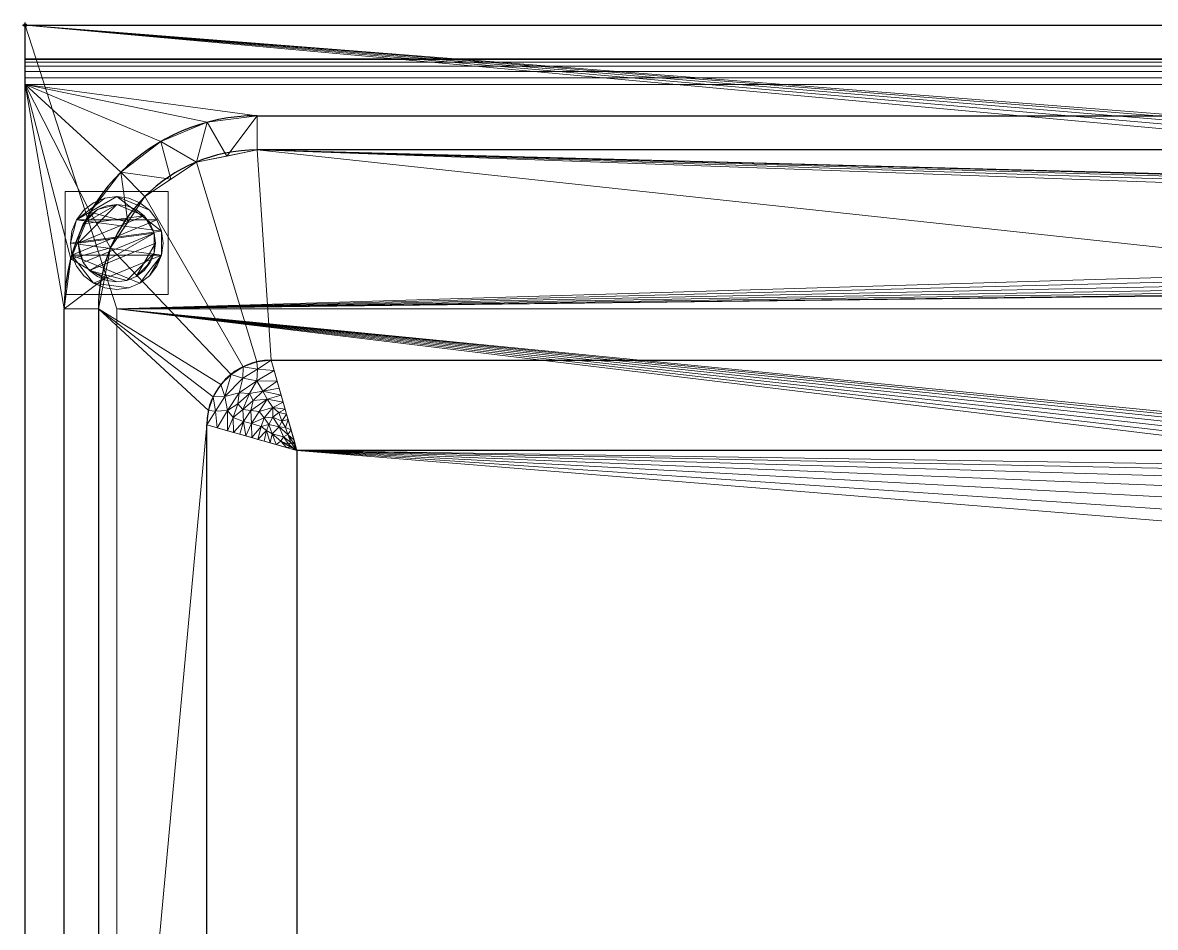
# Model space of a CAD drawing. Header units: millimetres. Extents: x -1 to 1801, y -701 to 1.
# Drawn here: x -1 to 438.4, y -350 to 1 of the extents above; entities that cross this region are included whole.
import ezdxf

# ---------------------------------------------------------------- set-up
doc = ezdxf.new("R2010")
doc.units = ezdxf.units.MM
doc.header["$PDMODE"] = 34
for name, color, linetype in [('IQ_200_2D', 1, 'Continuous'), ('IQ_200_3D', 1, 'Continuous'), ('IQ_204_2D', 7, 'Continuous'), ('IQ_INS_3D', 3, 'Continuous')]:
    doc.layers.add(name, color=color, linetype=linetype)

msp = doc.modelspace()

# ---------------------------------------------------------------- linework, layer by layer
at = {"layer": 'IQ_200_2D'}
for p, q in [((0, 0), (1800, 0)), ((0, -700), (0, 0))]:
    msp.add_line(p, q, dxfattribs=at)
at = {"layer": 'IQ_204_2D'}
for p, q in [((0, -13), (1800, -13)), ((90, -35.11), (1710, -35.11)), ((1710, -48.39), (90, -48.39)), ((15.11, -610), (15.11, -110)), ((28.39, -110), (28.39, -610)), ((95.41, -130), (845.41, -130)), ((70.41, -605), (70.41, -155)), ((835.41, -165), (105.41, -165)), ((105.41, -165), (105.41, -595))]:
    msp.add_line(p, q, dxfattribs=at)
for centre, radius in [((90, -110), 74.89), ((90, -110), 61.61), ((95.41, -155), 25)]:
    msp.add_arc(centre, radius, 90, 180, dxfattribs=at)
at = {"layer": 'IQ_INS_3D'}
msp.add_point((0, 0), dxfattribs=at)

# ---------------------------------------------------------------- meshes
at = {"layer": 'IQ_200_3D', "lineweight": 18}
mesh = msp.add_polyface(dxfattribs=at)
corners = [(0, -13, 1000), (0, 0, 1000), (0, 0, 850), (0, -700, 850), (0, -700, 900), (0, -23, 900), (0, -20.41, 900.34), (0, -18, 901.34), (0, -15.93, 902.93), (0, -14.34, 905), (0, -13.34, 907.41), (0, -13, 910)]
mesh.append_faces([[corners[k] for k in face] for face in [(6, 2, 5), (11, 2, 10)]], dxfattribs={"vtx0": -1, "vtx1": -1})
mesh.append_faces([[corners[k] for k in face] for face in [(2, 6, 7), (2, 7, 8)]], dxfattribs={"vtx0": -1, "vtx2": -1})
mesh.append_faces([[corners[k] for k in face] for face in [(9, 10, 2), (8, 9, 2)]], dxfattribs={"vtx1": -1, "vtx2": -1})
mesh.append_faces([[corners[k] for k in face] for face in [(3, 4, 5, 2)]], dxfattribs={"vtx2": -1})
mesh.append_faces([[corners[k] for k in face] for face in [(11, 0, 1, 2)]], dxfattribs={"vtx3": -1})
mesh = msp.add_polyface(dxfattribs=at)
corners = [(1800, 0, 850), (1800, -700, 850), (0, -700, 850), (0, 0, 850), (1764.5, -110, 850), (35.5, -110, 850), (35.5, -664.5, 850), (1764.5, -664.5, 850), (915, -84.5, 850), (914.49, -80.62, 850), (912.99, -77, 850), (910.61, -73.89, 850), (907.5, -71.51, 850), (903.88, -70.01, 850), (900, -69.5, 850), (896.12, -70.01, 850), (892.5, -71.51, 850), (889.39, -73.89, 850), (887.01, -77, 850), (885.51, -80.62, 850), (885, -84.5, 850), (885.51, -88.38, 850), (887.01, -92, 850), (889.39, -95.11, 850), (892.5, -97.49, 850), (896.12, -98.99, 850), (900, -99.5, 850), (903.88, -98.99, 850), (907.5, -97.49, 850), (910.61, -95.11, 850), (912.99, -92, 850), (914.49, -88.38, 850)]
mesh.append_faces([[corners[k] for k in face] for face in [(29, 4, 28), (28, 4, 27), (9, 4, 8), (8, 4, 31), (24, 5, 23), (21, 5, 20), (16, 3, 15), (18, 3, 17)]], dxfattribs={"vtx0": -1, "vtx1": -1})
mesh.append_faces([[corners[k] for k in face] for face in [(1, 7, 4, 0), (4, 30, 31), (0, 13, 14), (5, 25, 26), (3, 18, 19)]], dxfattribs={"vtx0": -1, "vtx2": -1})
mesh.append_faces([[corners[k] for k in face] for face in [(29, 30, 4), (10, 11, 0), (12, 13, 0), (11, 12, 0), (22, 23, 5), (24, 25, 5), (21, 22, 5), (16, 17, 3)]], dxfattribs={"vtx1": -1, "vtx2": -1})
mesh.append_faces([[corners[k] for k in face] for face in [(9, 10, 0, 4), (19, 20, 5, 3)]], dxfattribs={"vtx1": -1, "vtx2": -1, "vtx3": -1})
mesh.append_faces([[corners[k] for k in face] for face in [(26, 27, 4, 5), (6, 7, 1, 2), (5, 6, 2, 3), (14, 15, 3, 0)]], dxfattribs={"vtx1": -1, "vtx3": -1})
mesh = msp.add_polyface(dxfattribs=at)
corners = [(1800, 0, 850), (0, 0, 850), (0, 0, 1000), (1800, 0, 1000)]
mesh.append_faces([[corners[k] for k in face] for face in [(0, 1, 2, 3)]])
mesh = msp.add_polyface(dxfattribs=at)
corners = [(1800, 0, 1000), (0, 0, 1000), (0, -13, 1000), (1800, -13, 1000)]
mesh.append_faces([[corners[k] for k in face] for face in [(0, 1, 2, 3)]])
mesh = msp.add_polyface(dxfattribs=at)
corners = [(1800, -13, 1000), (0, -13, 1000), (0, -13, 910), (1800, -13, 910)]
mesh.append_faces([[corners[k] for k in face] for face in [(0, 1, 2, 3)]])
mesh = msp.add_polyface(dxfattribs=at)
corners = [(1800, -23, 900), (1800, -20.41, 900.34), (1800, -18, 901.34), (1800, -15.93, 902.93), (1800, -14.34, 905), (1800, -13.34, 907.41), (1800, -13, 910), (0, -13, 910), (0, -13.34, 907.41), (0, -14.34, 905), (0, -15.93, 902.93), (0, -18, 901.34), (0, -20.41, 900.34), (0, -23, 900)]
mesh.append_faces([[corners[k] for k in face] for face in [(9, 4, 5, 8), (4, 9, 10, 3), (12, 1, 2, 11), (3, 10, 11, 2)]], dxfattribs={"vtx0": -1, "vtx2": -1})
mesh.append_faces([[corners[k] for k in face] for face in [(13, 0, 1, 12)]], dxfattribs={"vtx2": -1})
mesh.append_faces([[corners[k] for k in face] for face in [(5, 6, 7, 8)]], dxfattribs={"vtx3": -1})
mesh = msp.add_polyface(dxfattribs=at)
corners = [(1800, -700, 900), (1800, -23, 900), (0, -23, 900), (0, -700, 900), (90, -35.11, 900), (1710, -35.11, 900), (1729.38, -37.66, 900), (1747.44, -45.15, 900), (1762.95, -57.05, 900), (1774.85, -72.56, 900), (1782.34, -90.62, 900), (1784.89, -110, 900), (1784.89, -610, 900), (1782.34, -629.38, 900), (1774.85, -647.44, 900), (1762.95, -662.95, 900), (1747.44, -674.85, 900), (1729.38, -682.34, 900), (1710, -684.89, 900), (90, -684.89, 900), (70.62, -682.34, 900), (52.56, -674.85, 900), (37.05, -662.95, 900), (25.15, -647.44, 900), (17.66, -629.38, 900), (15.11, -610, 900), (15.11, -110, 900), (17.66, -90.62, 900), (25.15, -72.56, 900), (37.05, -57.05, 900), (52.56, -45.15, 900), (70.62, -37.66, 900)]
mesh.append_faces([[corners[k] for k in face] for face in [(9, 1, 8), (14, 0, 13), (31, 2, 30), (28, 2, 27), (21, 3, 20), (23, 3, 22)]], dxfattribs={"vtx0": -1, "vtx1": -1})
mesh.append_faces([[corners[k] for k in face] for face in [(1, 9, 10), (1, 11, 12, 0), (0, 14, 15), (0, 18, 19), (2, 28, 29), (3, 23, 24)]], dxfattribs={"vtx0": -1, "vtx2": -1})
mesh.append_faces([[corners[k] for k in face] for face in [(10, 11, 1), (5, 6, 1), (7, 8, 1), (6, 7, 1), (12, 13, 0), (15, 16, 0), (17, 18, 0), (16, 17, 0), (31, 4, 2), (29, 30, 2), (26, 27, 2), (21, 22, 3), (24, 25, 3)]], dxfattribs={"vtx1": -1, "vtx2": -1})
mesh.append_faces([[corners[k] for k in face] for face in [(4, 5, 1, 2), (25, 26, 2, 3), (19, 20, 3, 0)]], dxfattribs={"vtx1": -1, "vtx3": -1})
mesh = msp.add_polyface(dxfattribs=at)
corners = [(28.39, -110, 890), (33.08, -86.42, 890), (46.44, -66.44, 890), (66.42, -53.08, 890), (90, -48.39, 890), (90, -35.11, 900), (70.62, -37.66, 900), (52.56, -45.15, 900), (37.05, -57.05, 900), (25.15, -72.56, 900), (17.66, -90.62, 900), (15.11, -110, 900), (78.21, -50.74, 890), (56.43, -59.76, 890), (39.76, -76.43, 890), (30.74, -98.21, 890)]
mesh.append_faces([[corners[k] for k in face] for face in [(15, 11, 0)]], dxfattribs={"vtx0": -1})
mesh.append_faces([[corners[k] for k in face] for face in [(6, 12, 5), (13, 8, 2), (8, 13, 7), (9, 14, 8), (2, 8, 14)]], dxfattribs={"vtx0": -1, "vtx1": -1})
mesh.append_faces([[corners[k] for k in face] for face in [(3, 6, 7), (6, 3, 12), (15, 10, 11), (9, 1, 14)]], dxfattribs={"vtx0": -1, "vtx2": -1})
mesh.append_faces([[corners[k] for k in face] for face in [(4, 5, 12)]], dxfattribs={"vtx1": -1})
mesh.append_faces([[corners[k] for k in face] for face in [(13, 3, 7), (15, 1, 10), (9, 10, 1)]], dxfattribs={"vtx1": -1, "vtx2": -1})
mesh = msp.add_polyface(dxfattribs=at)
corners = [(1710, -48.39, 890), (1710, -35.11, 900), (90, -35.11, 900), (90, -48.39, 890)]
mesh.append_faces([[corners[k] for k in face] for face in [(0, 1, 2, 3)]])
mesh = msp.add_polyface(dxfattribs=at)
corners = [(1710, -48.39, 890), (90, -48.39, 890), (66.42, -53.08, 890), (46.44, -66.44, 890), (33.08, -86.42, 890), (28.39, -110, 890), (28.39, -610, 890), (33.08, -633.58, 890), (46.44, -653.56, 890), (66.42, -666.92, 890), (90, -671.61, 890), (1710, -671.61, 890), (1733.58, -666.92, 890), (1753.56, -653.56, 890), (1766.92, -633.58, 890), (1771.61, -610, 890), (1771.61, -110, 890), (1766.92, -86.42, 890), (1753.56, -66.44, 890), (1733.58, -53.08, 890), (95.41, -130, 890), (845.41, -130, 890), (850.97, -130.63, 890), (856.26, -132.48, 890), (861, -135.46, 890), (864.96, -139.42, 890), (867.93, -144.16, 890), (869.78, -149.44, 890), (870.41, -155, 890), (870.41, -605, 890), (869.78, -610.56, 890), (867.93, -615.84, 890), (864.96, -620.58, 890), (861, -624.54, 890), (856.26, -627.52, 890), (850.97, -629.37, 890), (845.41, -630, 890), (95.41, -630, 890), (89.85, -629.37, 890), (84.56, -627.53, 890), (79.82, -624.55, 890), (75.86, -620.59, 890), (72.88, -615.85, 890), (71.03, -610.57, 890), (70.41, -605, 890), (70.41, -155, 890), (71.03, -149.44, 890), (72.88, -144.16, 890), (75.86, -139.42, 890), (79.82, -135.46, 890), (84.56, -132.48, 890), (89.84, -130.63, 890), (885, -84.5, 890), (885.51, -80.62, 890), (887.01, -77, 890), (889.39, -73.89, 890), (892.5, -71.51, 890), (896.12, -70.01, 890), (900, -69.5, 890), (903.88, -70.01, 890), (907.5, -71.51, 890), (910.61, -73.89, 890), (912.99, -77, 890), (914.49, -80.62, 890), (915, -84.5, 890), (914.49, -88.38, 890), (912.99, -92, 890), (910.61, -95.11, 890), (907.5, -97.49, 890), (903.88, -98.99, 890), (900, -99.5, 890), (896.12, -98.99, 890), (892.5, -97.49, 890), (889.39, -95.11, 890), (887.01, -92, 890), (885.51, -88.38, 890), (954.59, -130, 890), (1704.59, -130, 890), (1710.16, -130.63, 890), (1715.44, -132.48, 890), (1720.18, -135.46, 890), (1724.14, -139.42, 890), (1727.12, -144.16, 890), (1728.97, -149.44, 890), (1729.59, -155, 890), (1729.59, -605, 890), (1728.97, -610.57, 890), (1727.12, -615.85, 890), (1724.14, -620.59, 890), (1720.18, -624.55, 890), (1715.44, -627.53, 890), (1710.15, -629.37, 890), (1704.59, -630, 890), (954.59, -630, 890), (949.03, -629.37, 890), (943.74, -627.52, 890), (939, -624.54, 890), (935.04, -620.58, 890), (932.07, -615.84, 890), (930.22, -610.56, 890), (929.59, -605, 890), (929.59, -155, 890), (930.22, -149.44, 890), (932.07, -144.16, 890), (935.04, -139.42, 890), (939, -135.46, 890), (943.74, -132.48, 890), (949.03, -130.63, 890)]
mesh.append_faces([[corners[k] for k in face] for face in [(82, 16, 81), (65, 76, 64), (64, 76, 63), (63, 76, 62), (37, 10, 36), (38, 10, 37), (30, 99, 29), (42, 7, 41), (43, 7, 42), (45, 6, 44)]], dxfattribs={"vtx0": -1, "vtx1": -1})
mesh.append_faces([[corners[k] for k in face] for face in [(11, 93, 36, 10), (70, 26, 103, 69)]], dxfattribs={"vtx0": -1, "vtx1": -1, "vtx2": -1})
mesh.append_faces([[corners[k] for k in face] for face in [(12, 90, 91, 11), (15, 85, 86, 14), (16, 82, 83), (16, 83, 84), (27, 102, 103, 26), (28, 101, 102, 27), (78, 19, 0, 77), (68, 104, 105, 67), (69, 103, 104, 68), (0, 61, 62), (0, 59, 60), (0, 60, 61), (67, 105, 106), (9, 39, 40, 8), (8, 40, 41, 7), (5, 46, 47), (1, 56, 57), (1, 57, 58), (1, 54, 55), (1, 55, 56), (5, 48, 49, 4), (3, 50, 51, 2), (4, 49, 50, 3), (1, 20, 21), (5, 47, 48)]], dxfattribs={"vtx0": -1, "vtx2": -1})
mesh.append_faces([[corners[k] for k in face] for face in [(21, 53, 54, 1)]], dxfattribs={"vtx0": -1, "vtx2": -1, "vtx3": -1})
mesh.append_faces([[corners[k] for k in face] for face in [(11, 91, 92, 93), (29, 99, 100, 101)]], dxfattribs={"vtx0": -1, "vtx3": -1})
mesh.append_faces([[corners[k] for k in face] for face in [(87, 88, 14), (86, 87, 14), (70, 71, 26), (52, 53, 21), (28, 29, 101)]], dxfattribs={"vtx1": -1, "vtx2": -1})
mesh.append_faces([[corners[k] for k in face] for face in [(76, 77, 0, 62)]], dxfattribs={"vtx1": -1, "vtx2": -1, "vtx3": -1})
mesh.append_faces([[corners[k] for k in face] for face in [(13, 14, 88, 89), (12, 13, 89, 90), (84, 85, 15, 16), (93, 94, 35, 36), (95, 96, 33, 34), (94, 95, 34, 35), (97, 98, 31, 32), (98, 99, 30, 31), (96, 97, 32, 33), (79, 80, 17, 18), (80, 81, 16, 17), (106, 107, 66, 67), (78, 79, 18, 19), (107, 76, 65, 66), (58, 59, 0, 1), (38, 39, 9, 10), (43, 44, 6, 7), (45, 46, 5, 6), (71, 72, 25, 26), (72, 73, 24, 25), (74, 75, 22, 23), (73, 74, 23, 24), (75, 52, 21, 22), (51, 20, 1, 2)]], dxfattribs={"vtx1": -1, "vtx3": -1})
mesh = msp.add_polyface(dxfattribs=at)
corners = [(15.5, -64.5, 850), (15.5, -104.5, 850), (55.5, -104.5, 850), (55.5, -64.5, 850)]
mesh.append_faces([[corners[k] for k in face] for face in [(0, 1, 2, 3)]])
mesh = msp.add_polyface(dxfattribs=at)
corners = [(55.5, -104.5, 75), (15.5, -104.5, 75), (15.5, -64.5, 75), (55.5, -64.5, 75)]
mesh.append_faces([[corners[k] for k in face] for face in [(0, 1, 2, 3)]])
mesh = msp.add_polyface(dxfattribs=at)
corners = [(55.5, -64.5, 850), (55.5, -64.5, 75), (15.5, -64.5, 75), (15.5, -64.5, 850)]
mesh.append_faces([[corners[k] for k in face] for face in [(0, 1, 2, 3)]])
mesh = msp.add_polyface(dxfattribs=at)
corners = [(15.5, -64.5, 850), (15.5, -64.5, 75), (15.5, -104.5, 75), (15.5, -104.5, 850)]
mesh.append_faces([[corners[k] for k in face] for face in [(0, 1, 2, 3)]])
mesh = msp.add_polyface(dxfattribs=at)
corners = [(55.5, -104.5, 850), (55.5, -104.5, 75), (55.5, -64.5, 75), (55.5, -64.5, 850)]
mesh.append_faces([[corners[k] for k in face] for face in [(0, 1, 2, 3)]])
mesh = msp.add_polyface(dxfattribs=at)
corners = [(17.5, -84.5, 5), (18.11, -89.16, 5), (19.91, -93.5, 5), (22.77, -97.23, 5), (26.5, -100.09, 5), (30.84, -101.89, 5), (35.5, -102.5, 5), (40.16, -101.89, 5), (44.5, -100.09, 5), (48.23, -97.23, 5), (51.09, -93.5, 5), (52.89, -89.16, 5), (53.5, -84.5, 5), (52.89, -79.84, 5), (51.09, -75.5, 5), (48.23, -71.77, 5), (44.5, -68.91, 5), (40.16, -67.11, 5), (35.5, -66.5, 5), (30.84, -67.11, 5), (26.5, -68.91, 5), (22.77, -71.77, 5), (19.91, -75.5, 5), (18.11, -79.84, 5)]
mesh.append_faces([[corners[k] for k in face] for face in [(11, 8, 9, 10)]], dxfattribs={"vtx0": -1})
mesh.append_faces([[corners[k] for k in face] for face in [(4, 7, 8, 11), (11, 0, 1, 4), (13, 18, 19, 22)]], dxfattribs={"vtx0": -1, "vtx2": -1, "vtx3": -1})
mesh.append_faces([[corners[k] for k in face] for face in [(0, 11, 12, 13)]], dxfattribs={"vtx0": -1, "vtx3": -1})
mesh.append_faces([[corners[k] for k in face] for face in [(2, 3, 4, 1), (16, 17, 18, 15)]], dxfattribs={"vtx2": -1})
mesh.append_faces([[corners[k] for k in face] for face in [(13, 14, 15, 18), (22, 23, 0, 13)]], dxfattribs={"vtx2": -1, "vtx3": -1})
mesh.append_faces([[corners[k] for k in face] for face in [(4, 5, 6, 7), (19, 20, 21, 22)]], dxfattribs={"vtx3": -1})
mesh = msp.add_polyface(dxfattribs=at)
corners = [(17.5, -84.5, 0), (18.11, -79.84, 0), (19.91, -75.5, 0), (22.77, -71.77, 0), (26.5, -68.91, 0), (30.84, -67.11, 0), (35.5, -66.5, 0), (40.16, -67.11, 0), (44.5, -68.91, 0), (48.23, -71.77, 0), (51.09, -75.5, 0), (52.89, -79.84, 0), (53.5, -84.5, 0), (52.89, -89.16, 0), (51.09, -93.5, 0), (48.23, -97.23, 0), (44.5, -100.09, 0), (40.16, -101.89, 0), (35.5, -102.5, 0), (30.84, -101.89, 0), (26.5, -100.09, 0), (22.77, -97.23, 0), (19.91, -93.5, 0), (18.11, -89.16, 0)]
mesh.append_faces([[corners[k] for k in face] for face in [(2, 0, 1), (15, 13, 14), (13, 11, 12)]], dxfattribs={"vtx0": -1})
mesh.append_faces([[corners[k] for k in face] for face in [(16, 23, 13, 15)]], dxfattribs={"vtx0": -1, "vtx1": -1, "vtx2": -1})
mesh.append_faces([[corners[k] for k in face] for face in [(2, 10, 23, 0)]], dxfattribs={"vtx0": -1, "vtx1": -1, "vtx3": -1})
mesh.append_faces([[corners[k] for k in face] for face in [(2, 5, 6)]], dxfattribs={"vtx0": -1, "vtx2": -1})
mesh.append_faces([[corners[k] for k in face] for face in [(23, 10, 11, 13), (23, 16, 17, 20)]], dxfattribs={"vtx0": -1, "vtx2": -1, "vtx3": -1})
mesh.append_faces([[corners[k] for k in face] for face in [(9, 10, 2, 6)]], dxfattribs={"vtx1": -1, "vtx2": -1, "vtx3": -1})
mesh.append_faces([[corners[k] for k in face] for face in [(3, 4, 5, 2), (18, 19, 20, 17)]], dxfattribs={"vtx2": -1})
mesh.append_faces([[corners[k] for k in face] for face in [(6, 7, 8, 9), (20, 21, 22, 23)]], dxfattribs={"vtx3": -1})
mesh = msp.add_polyface(dxfattribs=at)
corners = [(17.5, -84.5, 5), (18.11, -79.84, 5), (19.91, -75.5, 5), (22.77, -71.77, 5), (26.5, -68.91, 5), (30.84, -67.11, 5), (35.5, -66.5, 5), (40.16, -67.11, 5), (44.5, -68.91, 5), (48.23, -71.77, 5), (51.09, -75.5, 5), (52.89, -79.84, 5), (53.5, -84.5, 5), (53.5, -84.5, 0), (52.89, -79.84, 0), (51.09, -75.5, 0), (48.23, -71.77, 0), (44.5, -68.91, 0), (40.16, -67.11, 0), (35.5, -66.5, 0), (30.84, -67.11, 0), (26.5, -68.91, 0), (22.77, -71.77, 0), (19.91, -75.5, 0), (18.11, -79.84, 0), (17.5, -84.5, 0)]
mesh.append_faces([[corners[k] for k in face] for face in [(13, 14, 11, 12), (0, 1, 24, 25)]], dxfattribs={"vtx1": -1})
mesh.append_faces([[corners[k] for k in face] for face in [(14, 15, 10, 11), (16, 17, 8, 9), (15, 16, 9, 10), (17, 18, 7, 8), (6, 7, 18, 19), (19, 20, 5, 6), (20, 21, 4, 5), (22, 23, 2, 3), (21, 22, 3, 4), (23, 24, 1, 2)]], dxfattribs={"vtx1": -1, "vtx3": -1})
mesh = msp.add_polyface(dxfattribs=at)
corners = [(20.5, -84.5, 75), (21.01, -88.38, 75), (22.51, -92, 75), (24.89, -95.11, 75), (28, -97.49, 75), (31.62, -98.99, 75), (35.5, -99.5, 75), (39.38, -98.99, 75), (43, -97.49, 75), (46.11, -95.11, 75), (48.49, -92, 75), (49.99, -88.38, 75), (50.5, -84.5, 75), (49.99, -80.62, 75), (48.49, -77, 75), (46.11, -73.89, 75), (43, -71.51, 75), (39.38, -70.01, 75), (35.5, -69.5, 75), (31.62, -70.01, 75), (28, -71.51, 75), (24.89, -73.89, 75), (22.51, -77, 75), (21.01, -80.62, 75)]
mesh.append_faces([[corners[k] for k in face] for face in [(10, 8, 9), (22, 20, 21)]], dxfattribs={"vtx0": -1})
mesh.append_faces([[corners[k] for k in face] for face in [(7, 3, 6)]], dxfattribs={"vtx0": -1, "vtx1": -1})
mesh.append_faces([[corners[k] for k in face] for face in [(22, 15, 18, 20)]], dxfattribs={"vtx0": -1, "vtx1": -1, "vtx2": -1, "vtx3": -1})
mesh.append_faces([[corners[k] for k in face] for face in [(13, 2, 3, 12)]], dxfattribs={"vtx0": -1, "vtx2": -1})
mesh.append_faces([[corners[k] for k in face] for face in [(3, 7, 8, 12)]], dxfattribs={"vtx0": -1, "vtx2": -1, "vtx3": -1})
mesh.append_faces([[corners[k] for k in face] for face in [(17, 18, 15, 16), (19, 20, 18)]], dxfattribs={"vtx1": -1})
mesh.append_faces([[corners[k] for k in face] for face in [(11, 12, 8, 10)]], dxfattribs={"vtx1": -1, "vtx2": -1})
mesh.append_faces([[corners[k] for k in face] for face in [(4, 5, 6, 3)]], dxfattribs={"vtx2": -1})
mesh.append_faces([[corners[k] for k in face] for face in [(0, 1, 2, 13), (13, 14, 15, 0), (22, 23, 0, 15)]], dxfattribs={"vtx2": -1, "vtx3": -1})
mesh = msp.add_polyface(dxfattribs=at)
corners = [(20.5, -84.5, 5), (21.01, -80.62, 5), (22.51, -77, 5), (24.89, -73.89, 5), (28, -71.51, 5), (31.62, -70.01, 5), (35.5, -69.5, 5), (39.38, -70.01, 5), (43, -71.51, 5), (46.11, -73.89, 5), (48.49, -77, 5), (49.99, -80.62, 5), (50.5, -84.5, 5), (49.99, -88.38, 5), (48.49, -92, 5), (46.11, -95.11, 5), (43, -97.49, 5), (39.38, -98.99, 5), (35.5, -99.5, 5), (31.62, -98.99, 5), (28, -97.49, 5), (24.89, -95.11, 5), (22.51, -92, 5), (21.01, -88.38, 5)]
mesh.append_faces([[corners[k] for k in face] for face in [(9, 6, 7, 8), (4, 2, 3), (15, 13, 14)]], dxfattribs={"vtx0": -1})
mesh.append_faces([[corners[k] for k in face] for face in [(18, 21, 17)]], dxfattribs={"vtx0": -1, "vtx1": -1})
mesh.append_faces([[corners[k] for k in face] for face in [(22, 0, 11, 21)]], dxfattribs={"vtx0": -1, "vtx1": -1, "vtx2": -1})
mesh.append_faces([[corners[k] for k in face] for face in [(0, 6, 9, 11), (21, 11, 13, 17)]], dxfattribs={"vtx0": -1, "vtx1": -1, "vtx2": -1, "vtx3": -1})
mesh.append_faces([[corners[k] for k in face] for face in [(23, 0, 22), (12, 13, 11)]], dxfattribs={"vtx1": -1})
mesh.append_faces([[corners[k] for k in face] for face in [(16, 17, 13, 15)]], dxfattribs={"vtx1": -1, "vtx2": -1})
mesh.append_faces([[corners[k] for k in face] for face in [(9, 10, 11)]], dxfattribs={"vtx2": -1})
mesh.append_faces([[corners[k] for k in face] for face in [(4, 5, 6, 2), (0, 1, 2, 6)]], dxfattribs={"vtx2": -1, "vtx3": -1})
mesh.append_faces([[corners[k] for k in face] for face in [(18, 19, 20, 21)]], dxfattribs={"vtx3": -1})
mesh = msp.add_polyface(dxfattribs=at)
corners = [(20.5, -84.5, 75), (21.01, -80.62, 75), (22.51, -77, 75), (24.89, -73.89, 75), (28, -71.51, 75), (31.62, -70.01, 75), (35.5, -69.5, 75), (39.38, -70.01, 75), (43, -71.51, 75), (46.11, -73.89, 75), (48.49, -77, 75), (49.99, -80.62, 75), (50.5, -84.5, 75), (50.5, -84.5, 5), (49.99, -80.62, 5), (48.49, -77, 5), (46.11, -73.89, 5), (43, -71.51, 5), (39.38, -70.01, 5), (35.5, -69.5, 5), (31.62, -70.01, 5), (28, -71.51, 5), (24.89, -73.89, 5), (22.51, -77, 5), (21.01, -80.62, 5), (20.5, -84.5, 5)]
mesh.append_faces([[corners[k] for k in face] for face in [(1, 24, 25, 0)]], dxfattribs={"vtx0": -1})
mesh.append_faces([[corners[k] for k in face] for face in [(8, 17, 18, 7), (9, 16, 17, 8), (7, 18, 19, 6), (15, 10, 11, 14), (5, 20, 21, 4), (4, 21, 22, 3), (2, 23, 24, 1), (3, 22, 23, 2), (20, 5, 6, 19)]], dxfattribs={"vtx0": -1, "vtx2": -1})
mesh.append_faces([[corners[k] for k in face] for face in [(13, 14, 11, 12)]], dxfattribs={"vtx1": -1})
mesh.append_faces([[corners[k] for k in face] for face in [(9, 10, 15, 16)]], dxfattribs={"vtx1": -1, "vtx3": -1})
mesh = msp.add_polyface(dxfattribs=at)
corners = [(53.5, -84.5, 5), (52.89, -89.16, 5), (51.09, -93.5, 5), (48.23, -97.23, 5), (44.5, -100.09, 5), (40.16, -101.89, 5), (35.5, -102.5, 5), (30.84, -101.89, 5), (26.5, -100.09, 5), (22.77, -97.23, 5), (19.91, -93.5, 5), (18.11, -89.16, 5), (17.5, -84.5, 5), (17.5, -84.5, 0), (18.11, -89.16, 0), (19.91, -93.5, 0), (22.77, -97.23, 0), (26.5, -100.09, 0), (30.84, -101.89, 0), (35.5, -102.5, 0), (40.16, -101.89, 0), (44.5, -100.09, 0), (48.23, -97.23, 0), (51.09, -93.5, 0), (52.89, -89.16, 0), (53.5, -84.5, 0)]
mesh.append_faces([[corners[k] for k in face] for face in [(13, 14, 11, 12), (0, 1, 24, 25)]], dxfattribs={"vtx1": -1})
mesh.append_faces([[corners[k] for k in face] for face in [(14, 15, 10, 11), (16, 17, 8, 9), (15, 16, 9, 10), (17, 18, 7, 8), (6, 7, 18, 19), (19, 20, 5, 6), (20, 21, 4, 5), (22, 23, 2, 3), (21, 22, 3, 4), (23, 24, 1, 2)]], dxfattribs={"vtx1": -1, "vtx3": -1})
mesh = msp.add_polyface(dxfattribs=at)
corners = [(50.5, -84.5, 75), (49.99, -88.38, 75), (48.49, -92, 75), (46.11, -95.11, 75), (43, -97.49, 75), (39.38, -98.99, 75), (35.5, -99.5, 75), (31.62, -98.99, 75), (28, -97.49, 75), (24.89, -95.11, 75), (22.51, -92, 75), (21.01, -88.38, 75), (20.5, -84.5, 75), (20.5, -84.5, 5), (21.01, -88.38, 5), (22.51, -92, 5), (24.89, -95.11, 5), (28, -97.49, 5), (31.62, -98.99, 5), (35.5, -99.5, 5), (39.38, -98.99, 5), (43, -97.49, 5), (46.11, -95.11, 5), (48.49, -92, 5), (49.99, -88.38, 5), (50.5, -84.5, 5)]
mesh.append_faces([[corners[k] for k in face] for face in [(1, 24, 25, 0)]], dxfattribs={"vtx0": -1})
mesh.append_faces([[corners[k] for k in face] for face in [(11, 14, 15, 10), (10, 15, 16, 9), (8, 17, 18, 7), (9, 16, 17, 8), (7, 18, 19, 6), (5, 20, 21, 4), (4, 21, 22, 3), (2, 23, 24, 1), (3, 22, 23, 2), (20, 5, 6, 19)]], dxfattribs={"vtx0": -1, "vtx2": -1})
mesh.append_faces([[corners[k] for k in face] for face in [(12, 13, 14, 11)]], dxfattribs={"vtx2": -1})
mesh = msp.add_polyface(dxfattribs=at)
corners = [(15.5, -104.5, 850), (15.5, -104.5, 75), (55.5, -104.5, 75), (55.5, -104.5, 850)]
mesh.append_faces([[corners[k] for k in face] for face in [(0, 1, 2, 3)]])
mesh = msp.add_polyface(dxfattribs=at)
corners = [(28.39, -110, 890), (15.11, -110, 900), (15.11, -610, 900), (28.39, -610, 890)]
mesh.append_faces([[corners[k] for k in face] for face in [(0, 1, 2, 3)]])
mesh = msp.add_polyface(dxfattribs=at)
corners = [(1764.5, -110, 480), (1764.5, -664.5, 480), (35.5, -664.5, 480), (35.5, -110, 480), (900, -224, 480), (903.88, -223.49, 480), (907.5, -221.99, 480), (910.61, -219.61, 480), (912.99, -216.5, 480), (914.49, -212.88, 480), (915, -209, 480), (914.49, -205.12, 480), (912.99, -201.5, 480), (910.61, -198.39, 480), (907.5, -196.01, 480), (903.88, -194.51, 480), (900, -194, 480), (896.12, -194.51, 480), (892.5, -196.01, 480), (889.39, -198.39, 480), (887.01, -201.5, 480), (885.51, -205.12, 480), (885, -209, 480), (885.51, -212.88, 480), (887.01, -216.5, 480), (889.39, -219.61, 480), (892.5, -221.99, 480), (896.12, -223.49, 480)]
mesh.append_faces([[corners[k] for k in face] for face in [(21, 3, 20), (13, 0, 12), (10, 0, 9), (5, 1, 4)]], dxfattribs={"vtx0": -1, "vtx1": -1})
mesh.append_faces([[corners[k] for k in face] for face in [(3, 21, 22), (3, 22, 23), (24, 2, 3, 23), (2, 24, 25), (2, 27, 4, 1), (0, 13, 14), (0, 10, 11), (1, 7, 8, 0)]], dxfattribs={"vtx0": -1, "vtx2": -1})
mesh.append_faces([[corners[k] for k in face] for face in [(17, 18, 3), (19, 20, 3), (18, 19, 3), (25, 26, 2), (26, 27, 2), (15, 16, 0), (14, 15, 0), (11, 12, 0), (6, 7, 1), (5, 6, 1), (8, 9, 0)]], dxfattribs={"vtx1": -1, "vtx2": -1})
mesh.append_faces([[corners[k] for k in face] for face in [(16, 17, 3, 0)]], dxfattribs={"vtx1": -1, "vtx3": -1})
mesh = msp.add_polyface(dxfattribs=at)
corners = [(35.5, -110, 480), (35.5, -110, 850), (1764.5, -110, 850), (1764.5, -110, 480)]
mesh.append_faces([[corners[k] for k in face] for face in [(0, 1, 2, 3)]])
mesh = msp.add_polyface(dxfattribs=at)
corners = [(35.5, -664.5, 480), (35.5, -664.5, 850), (35.5, -110, 850), (35.5, -110, 480)]
mesh.append_faces([[corners[k] for k in face] for face in [(0, 1, 2, 3)]])
mesh = msp.add_polyface(dxfattribs=at)
corners = [(105.41, -165, 520), (95.41, -130, 890), (89.84, -130.63, 890), (84.56, -132.48, 890), (79.82, -135.46, 890), (75.86, -139.42, 890), (72.88, -144.16, 890), (71.03, -149.44, 890), (70.41, -155, 890), (105.41, -165, 520), (105.41, -165, 520), (105.41, -165, 520), (105.41, -165, 520), (105.41, -165, 520), (105.41, -165, 520), (105.41, -165, 520), (100.81, -148.92, 690), (87.91, -160, 705), (78.45, -157.3, 805), (97.37, -162.7, 605), (103.11, -156.96, 605), (97.7, -138.04, 805), (100.15, -159.74, 590.31), (82.98, -142.58, 819.71), (104.26, -160.98, 562.5), (101.39, -163.85, 562.5), (74.43, -156.15, 847.5), (96.56, -134.02, 847.5), (103.06, -161.86, 557.25), (102.27, -162.65, 557.25), (77.37, -144.05, 852.75), (84.45, -136.97, 852.75), (99.26, -143.48, 747.5), (90.79, -149.89, 718.75), (92.64, -161.35, 655), (91.47, -155.73, 680), (96.04, -152, 672.58), (95.75, -158.51, 631.14), (101.8, -158.73, 589.69), (98.45, -155.83, 629.35), (101.96, -152.94, 647.5), (99.14, -161.4, 589.69), (78.4, -149.48, 820.32), (83.18, -158.65, 755), (84.38, -149.1, 770.52), (89.88, -137.99, 820.31), (92.1, -141.98, 776.25), (80.68, -152.23, 790.25), (82.43, -146.87, 797.71), (86.93, -142.83, 793.43), (88.43, -145.54, 764.47), (93.79, -145.12, 741.73), (87.53, -149.49, 744.05), (87.82, -154.57, 716.71), (84.66, -153.75, 748.39), (100.04, -146.2, 718.75), (96, -148.37, 704.37), (85.54, -159.32, 730), (80.81, -157.97, 780), (104.17, -162.46, 547.6), (102.86, -163.76, 547.6), (73.83, -149.67, 862.41), (90.07, -133.42, 862.4), (90.27, -160.68, 680), (92.63, -152.32, 690.11), (94.51, -154.85, 660.82), (93.53, -157.27, 655.55), (95, -162.03, 630), (100.93, -156.12, 616.74), (99.49, -153.65, 644.25), (101.39, -150.93, 668.75), (98.34, -150.28, 679.37), (98.48, -140.76, 776.25)]
mesh.append_faces([[corners[k] for k in face] for face in [(28, 29, 13), (60, 25, 9), (59, 28, 14), (29, 60, 11)]], dxfattribs={"vtx0": -1})
mesh.append_faces([[corners[k] for k in face] for face in [(8, 61, 7), (63, 35, 17), (20, 38, 24), (18, 42, 26), (43, 54, 58), (17, 53, 57), (7, 61, 6), (34, 66, 63), (67, 66, 34)]], dxfattribs={"vtx0": -1, "vtx1": -1})
mesh.append_faces([[corners[k] for k in face] for face in [(22, 28, 38), (26, 42, 61), (44, 48, 47), (37, 39, 65), (64, 36, 56), (64, 53, 35), (22, 41, 29), (38, 59, 24), (61, 30, 6), (4, 30, 31), (23, 45, 31), (67, 37, 66), (31, 30, 23), (29, 28, 22), (23, 30, 42), (21, 45, 46), (51, 33, 56), (18, 47, 42), (17, 35, 53), (65, 35, 66), (68, 38, 20), (64, 35, 65), (41, 22, 37), (22, 38, 39), (22, 39, 37), (69, 68, 40), (60, 29, 41), (68, 39, 38), (44, 50, 49), (47, 58, 54), (45, 49, 46), (50, 44, 52), (62, 31, 45), (50, 51, 46), (49, 48, 44), (23, 42, 48), (54, 44, 47), (47, 48, 42), (23, 48, 49), (23, 49, 45), (50, 46, 49), (32, 46, 51), (52, 51, 50), (36, 69, 71), (33, 51, 52), (33, 52, 53), (54, 52, 44), (64, 33, 53), (54, 57, 53), (54, 53, 52), (56, 55, 51), (28, 59, 38), (25, 60, 41), (30, 61, 42), (27, 62, 45), (31, 62, 3), (35, 63, 66), (33, 64, 56), (36, 64, 65), (36, 65, 39), (37, 65, 66), (41, 37, 19), (69, 39, 68), (69, 36, 39), (16, 56, 71), (70, 71, 69), (36, 71, 56)]], dxfattribs={"vtx0": -1, "vtx1": -1, "vtx2": -1})
mesh.append_faces([[corners[k] for k in face] for face in [(62, 27, 1), (56, 16, 55), (54, 43, 57), (47, 18, 58), (46, 32, 72)]], dxfattribs={"vtx0": -1, "vtx2": -1})
mesh.append_faces([[corners[k] for k in face] for face in [(0, 24, 59)]], dxfattribs={"vtx1": -1})
mesh.append_faces([[corners[k] for k in face] for face in [(4, 5, 30), (3, 4, 31), (5, 6, 30), (1, 2, 62), (19, 25, 41), (8, 26, 61), (2, 3, 62), (21, 27, 45), (40, 70, 69), (20, 40, 68), (72, 21, 46), (55, 32, 51), (67, 19, 37), (70, 16, 71)]], dxfattribs={"vtx1": -1, "vtx2": -1})
mesh = msp.add_polyface(dxfattribs=at)
corners = [(835.41, -165, 520), (845.41, -130, 890), (95.41, -130, 890), (105.41, -165, 520)]
mesh.append_faces([[corners[k] for k in face] for face in [(0, 1, 2, 3)]])
mesh = msp.add_polyface(dxfattribs=at)
corners = [(105.41, -165, 520), (70.41, -155, 890), (70.41, -605, 890), (105.41, -595, 520)]
mesh.append_faces([[corners[k] for k in face] for face in [(0, 1, 2, 3)]])
mesh = msp.add_polyface(dxfattribs=at)
corners = [(835.41, -165, 520), (105.41, -165, 520), (105.41, -595, 520), (835.41, -595, 520), (790.81, -174, 520), (799.87, -175.19, 520), (808.31, -178.69, 520), (815.56, -184.25, 520), (821.12, -191.5, 520), (824.62, -199.94, 520), (825.81, -209, 520), (824.62, -218.06, 520), (821.12, -226.5, 520), (815.56, -233.75, 520), (808.31, -239.31, 520), (799.87, -242.81, 520), (790.81, -244, 520), (781.76, -242.81, 520), (773.31, -239.31, 520), (766.07, -233.75, 520), (760.5, -226.5, 520), (757.01, -218.06, 520), (755.81, -209, 520), (757.01, -199.94, 520), (760.5, -191.5, 520), (766.07, -184.25, 520), (773.31, -178.69, 520), (781.76, -175.19, 520)]
mesh.append_faces([[corners[k] for k in face] for face in [(24, 1, 23), (8, 0, 7), (13, 3, 12)]], dxfattribs={"vtx0": -1, "vtx1": -1})
mesh.append_faces([[corners[k] for k in face] for face in [(1, 26, 27), (1, 24, 25), (1, 25, 26), (0, 4, 5), (0, 5, 6), (0, 8, 9), (3, 13, 14), (3, 14, 15), (0, 10, 11, 3)]], dxfattribs={"vtx0": -1, "vtx2": -1})
mesh.append_faces([[corners[k] for k in face] for face in [(22, 23, 1), (21, 22, 1), (17, 18, 3), (18, 19, 3), (16, 17, 3), (6, 7, 0), (9, 10, 0), (11, 12, 3), (15, 16, 3)]], dxfattribs={"vtx1": -1, "vtx2": -1})
mesh.append_faces([[corners[k] for k in face] for face in [(0, 1, 27, 4), (1, 2, 20, 21), (19, 20, 2, 3)]], dxfattribs={"vtx1": -1, "vtx3": -1})

doc.saveas('drawing.dxf')
